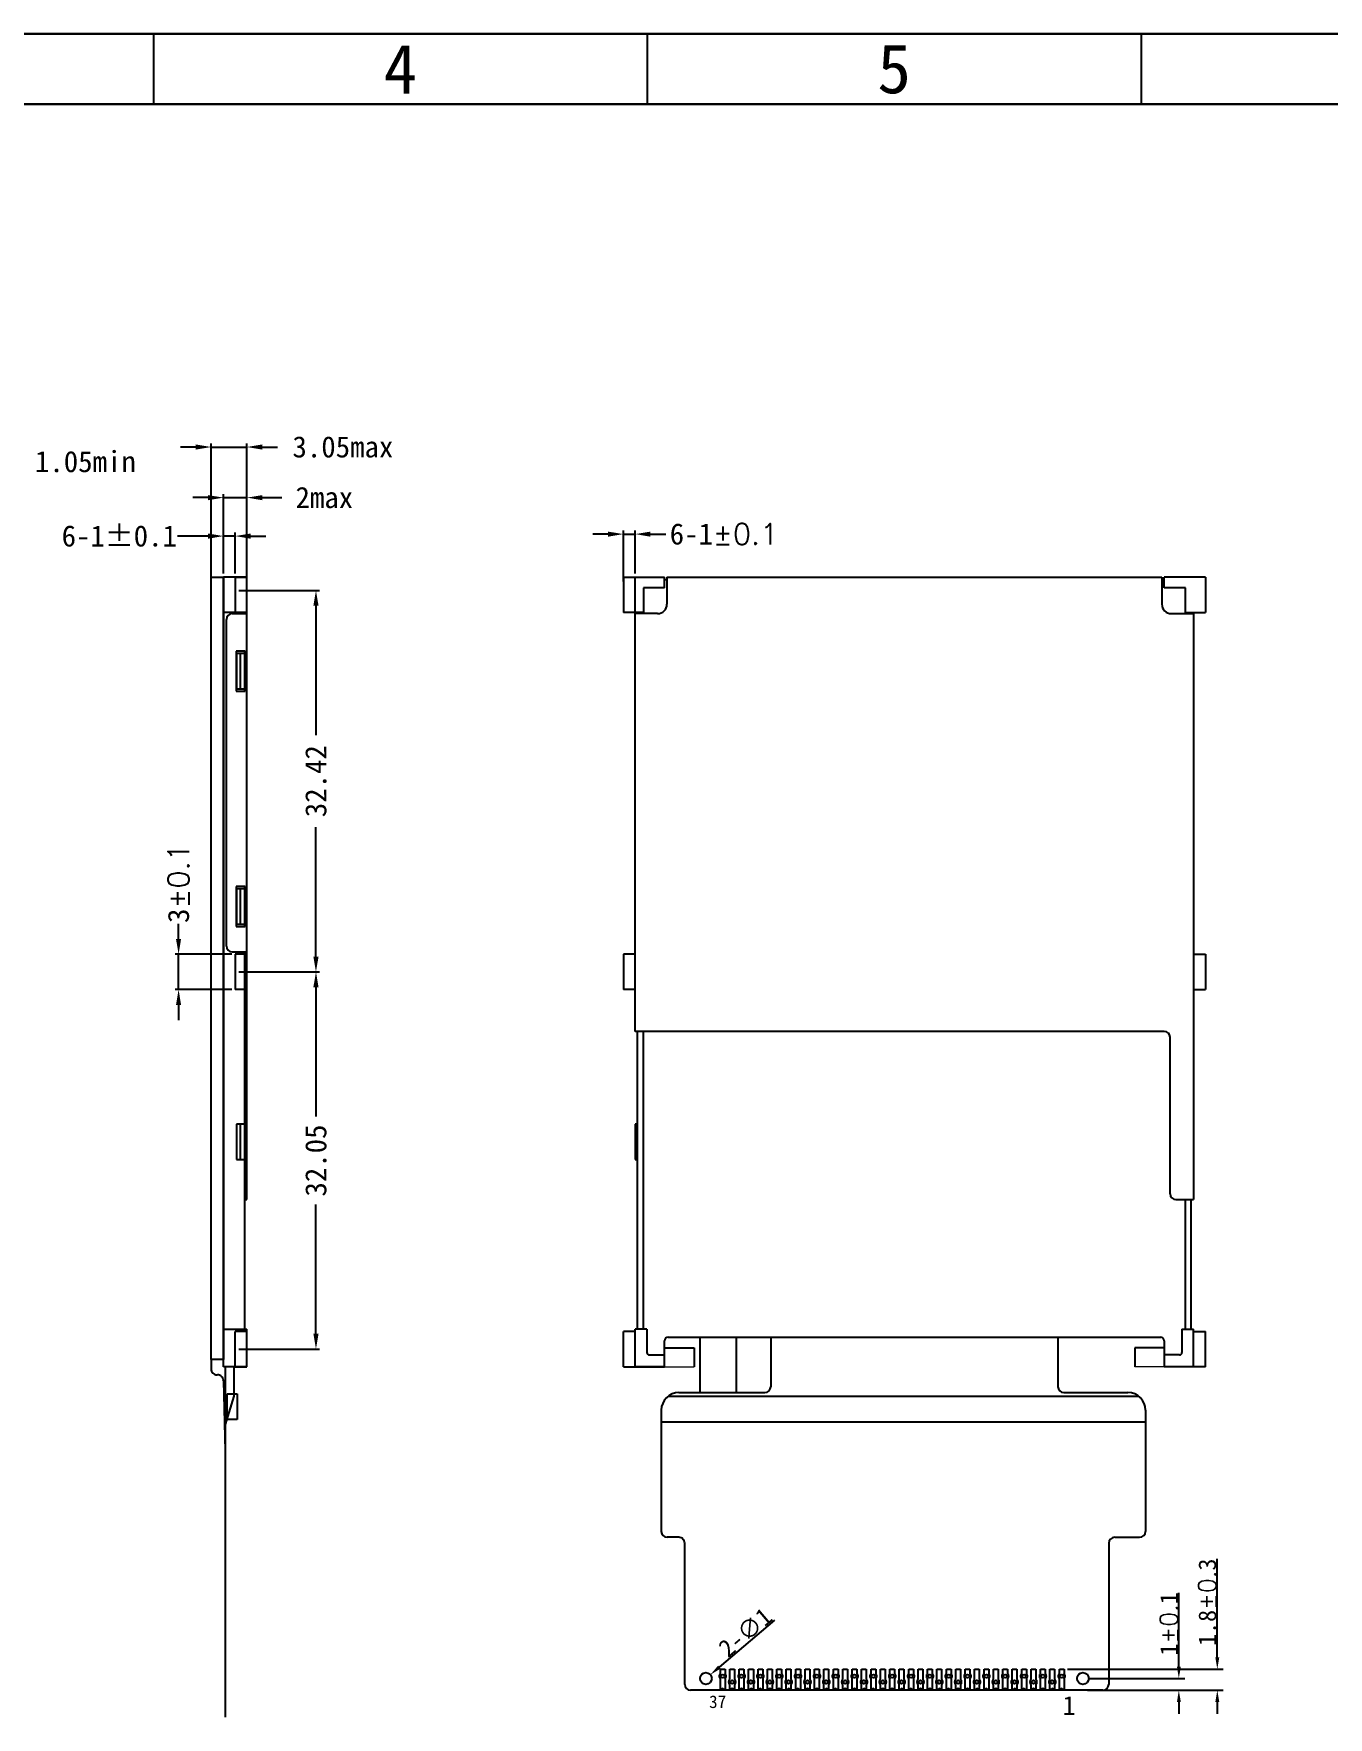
# Model space of a CAD drawing. Header units: millimetres. Extents: x 958 to 1294, y 45 to 284.
# Drawn here: x 1074.1 to 1184.1, y 141.3 to 284.4 of the extents above; entities that cross this region are included whole.
import ezdxf
from ezdxf.enums import TextEntityAlignment as Align

# ---------------------------------------------------------------- set-up
doc = ezdxf.new("R2010")
doc.units = ezdxf.units.MM
doc.linetypes.add('EB_DASHDOT', pattern=[39, 30, -3, 3, -3])
doc.layers.add('Center Line', color=1, linetype='EB_DASHDOT', lineweight=0)
for name, color, linetype in [('dim', 3, 'Continuous'), ('TAPE A', 2, 'Continuous'), ('序号', 6, 'Continuous')]:
    doc.layers.add(name, color=color, linetype=linetype)
doc.styles.add('STYLE1', font='SIMFANG.TTF')

msp = doc.modelspace()

# ---------------------------------------------------------------- linework, layer by layer
at = {"color": 0}
for p, q in [((1294.12, 284.44), (958.41, 284.44)), ((958.41, 284.44), (1287.53, 284.44)), ((1084.3, 284.44), (1084.3, 278.45)), ((1126.26, 284.44), (1126.26, 278.45)), ((1168.22, 284.44), (1168.22, 278.45)), ((964.4, 278.45), (1288.12, 278.45)), ((1288.12, 278.45), (964.4, 278.45)), ((1091.25, 238.25), (1092.25, 238.25)), ((1092.25, 235.25), (1092.25, 238.25)), ((1124.23, 238.25), (1125.23, 238.25)), ((1125.23, 238.25), (1127.73, 238.25)), ((1127.73, 237.35), (1127.73, 238.25)), ((1127.73, 238.05), (1127.93, 238.05)), ((1170.18, 238.05), (1169.98, 238.05)), ((1170.18, 237.35), (1170.18, 238.25)), ((1173.68, 238.25), (1170.18, 238.25)), ((1125.93, 237.35), (1125.93, 235.25)), ((1127.73, 237.35), (1125.93, 237.35)), ((1171.98, 237.35), (1170.18, 237.35)), ((1171.98, 235.25), (1171.98, 237.35)), ((1125.43, 235.25), (1125.43, 235.15)), ((1172.48, 235.25), (1172.48, 235.15)), ((1092.07, 231.75), (1091.37, 231.75)), ((1091.37, 231.75), (1091.37, 228.75)), ((1091.67, 231.75), (1091.67, 228.75)), ((1092.07, 228.75), (1092.07, 231.75)), ((1091.37, 228.75), (1092.07, 228.75)), ((1092.07, 211.75), (1091.37, 211.75)), ((1091.37, 211.75), (1091.37, 208.75)), ((1091.67, 211.75), (1091.67, 208.75)), ((1092.07, 208.75), (1092.07, 211.75)), ((1091.37, 208.75), (1092.07, 208.75)), ((1092.07, 206.2), (1091.25, 206.2)), ((1091.25, 206.2), (1091.25, 203.2)), ((1124.23, 206.2), (1124.23, 203.2)), ((1125.23, 206.2), (1124.23, 206.2)), ((1172.68, 206.2), (1173.68, 206.2)), ((1173.68, 206.2), (1173.68, 203.2)), ((1092.07, 203.2), (1091.25, 203.2)), ((1125.23, 203.2), (1124.23, 203.2)), ((1172.68, 203.2), (1173.68, 203.2)), ((1092.07, 191.75), (1091.37, 191.75)), ((1091.37, 191.75), (1091.37, 188.75)), ((1091.67, 191.75), (1091.67, 188.75)), ((1092.07, 188.75), (1092.07, 191.75)), ((1125.43, 191.75), (1125.23, 191.75)), ((1125.23, 191.75), (1125.23, 188.75)), ((1091.37, 188.75), (1092.07, 188.75)), ((1125.23, 188.75), (1125.43, 188.75)), ((1090.25, 174.35), (1092.25, 174.35)), ((1092.25, 171.15), (1092.25, 174.35)), ((1126.23, 174.35), (1125.23, 174.35)), ((1130.74, 168.95), (1130.74, 173.65)), ((1133.83, 168.95), (1133.83, 173.65)), ((1171.68, 174.35), (1172.68, 174.35)), ((1172.68, 171.15), (1172.68, 174.35)), ((1125.23, 172.35), (1125.23, 172.65)), ((1125.23, 171.15), (1125.23, 172.15)), ((1126.43, 172.15), (1127.73, 172.15)), ((1127.73, 172.76), (1130.23, 172.76)), ((1130.23, 172.76), (1130.23, 171.15)), ((1170.18, 172.76), (1167.68, 172.76)), ((1167.68, 172.76), (1167.68, 171.15)), ((1171.48, 172.15), (1170.18, 172.15)), ((1091.25, 171.15), (1092.25, 171.15)), ((1124.23, 171.15), (1125.23, 171.15)), ((1124.23, 171.15), (1125.23, 171.15)), ((1173.68, 171.15), (1172.68, 171.15)), ((1132.47, 145.07), (1132.47, 145.45)), ((1132.47, 145.45), (1132.87, 145.45)), ((1132.47, 145.45), (1132.87, 145.45)), ((1132.47, 143.65), (1132.47, 144.63)), ((1132.87, 145.45), (1132.87, 145.07)), ((1132.87, 144.63), (1132.87, 143.65)), ((1133.27, 144.57), (1133.27, 145.45)), ((1133.27, 145.45), (1133.67, 145.45)), ((1133.27, 145.45), (1133.67, 145.45)), ((1133.67, 145.45), (1133.67, 144.57)), ((1134.07, 145.07), (1134.07, 145.45)), ((1134.07, 145.45), (1134.47, 145.45)), ((1134.07, 145.45), (1134.47, 145.45)), ((1134.07, 143.65), (1134.07, 144.63)), ((1134.47, 145.45), (1134.47, 145.07)), ((1134.47, 144.63), (1134.47, 143.65)), ((1134.87, 144.57), (1134.87, 145.45)), ((1134.87, 145.45), (1135.27, 145.45)), ((1134.87, 145.45), (1135.27, 145.45)), ((1135.27, 145.45), (1135.27, 144.57)), ((1135.67, 145.07), (1135.67, 145.45)), ((1135.67, 145.45), (1136.07, 145.45)), ((1135.67, 145.45), (1136.07, 145.45)), ((1135.67, 143.65), (1135.67, 144.63)), ((1136.07, 145.45), (1136.07, 145.07)), ((1136.07, 144.63), (1136.07, 143.65)), ((1136.47, 144.57), (1136.47, 145.45)), ((1136.47, 145.45), (1136.87, 145.45)), ((1136.47, 145.45), (1136.87, 145.45)), ((1136.87, 145.45), (1136.87, 144.57)), ((1137.27, 145.07), (1137.27, 145.45)), ((1137.27, 145.45), (1137.67, 145.45)), ((1137.27, 145.45), (1137.67, 145.45)), ((1137.27, 143.65), (1137.27, 144.63)), ((1137.67, 145.45), (1137.67, 145.07)), ((1137.67, 144.63), (1137.67, 143.65)), ((1138.07, 144.57), (1138.07, 145.45)), ((1138.07, 145.45), (1138.47, 145.45)), ((1138.07, 145.45), (1138.47, 145.45)), ((1138.47, 145.45), (1138.47, 144.57)), ((1138.87, 145.07), (1138.87, 145.45)), ((1138.87, 145.45), (1139.27, 145.45)), ((1138.87, 145.45), (1139.27, 145.45)), ((1138.87, 143.65), (1138.87, 144.63)), ((1139.27, 145.45), (1139.27, 145.07)), ((1139.27, 144.63), (1139.27, 143.65)), ((1139.67, 144.57), (1139.67, 145.45)), ((1139.67, 145.45), (1140.07, 145.45)), ((1139.67, 145.45), (1140.07, 145.45)), ((1140.07, 145.45), (1140.07, 144.57)), ((1140.47, 145.07), (1140.47, 145.45)), ((1140.47, 145.45), (1140.87, 145.45)), ((1140.47, 145.45), (1140.87, 145.45)), ((1140.47, 143.65), (1140.47, 144.63)), ((1140.87, 145.45), (1140.87, 145.07)), ((1140.87, 144.63), (1140.87, 143.65)), ((1141.27, 144.57), (1141.27, 145.45)), ((1141.27, 145.45), (1141.67, 145.45)), ((1141.27, 145.45), (1141.67, 145.45)), ((1141.67, 145.45), (1141.67, 144.57)), ((1142.07, 145.07), (1142.07, 145.45)), ((1142.07, 145.45), (1142.47, 145.45)), ((1142.07, 145.45), (1142.47, 145.45)), ((1142.07, 143.65), (1142.07, 144.63)), ((1142.47, 145.45), (1142.47, 145.07)), ((1142.47, 144.63), (1142.47, 143.65)), ((1142.87, 144.57), (1142.87, 145.45)), ((1142.87, 145.45), (1143.27, 145.45)), ((1142.87, 145.45), (1143.27, 145.45)), ((1143.27, 145.45), (1143.27, 144.57)), ((1143.67, 145.07), (1143.67, 145.45)), ((1143.67, 145.45), (1144.07, 145.45)), ((1143.67, 145.45), (1144.07, 145.45)), ((1143.67, 143.65), (1143.67, 144.63)), ((1144.07, 145.45), (1144.07, 145.07)), ((1144.07, 144.63), (1144.07, 143.65)), ((1144.47, 144.57), (1144.47, 145.45)), ((1144.47, 145.45), (1144.87, 145.45)), ((1144.47, 145.45), (1144.87, 145.45)), ((1144.87, 145.45), (1144.87, 144.57)), ((1145.27, 145.07), (1145.27, 145.45)), ((1145.27, 145.45), (1145.67, 145.45)), ((1145.27, 145.45), (1145.67, 145.45)), ((1145.27, 143.65), (1145.27, 144.63)), ((1145.67, 145.45), (1145.67, 145.07)), ((1145.67, 144.63), (1145.67, 143.65)), ((1146.07, 144.57), (1146.07, 145.45)), ((1146.07, 145.45), (1146.47, 145.45)), ((1146.07, 145.45), (1146.47, 145.45)), ((1146.47, 145.45), (1146.47, 144.57)), ((1146.87, 145.07), (1146.87, 145.45)), ((1146.87, 145.45), (1147.27, 145.45)), ((1146.87, 145.45), (1147.27, 145.45)), ((1146.87, 143.65), (1146.87, 144.63)), ((1147.27, 145.45), (1147.27, 145.07)), ((1147.27, 144.63), (1147.27, 143.65)), ((1147.67, 144.57), (1147.67, 145.45)), ((1147.67, 145.45), (1148.07, 145.45)), ((1147.67, 145.45), (1148.07, 145.45)), ((1148.07, 145.45), (1148.07, 144.57)), ((1148.47, 145.07), (1148.47, 145.45)), ((1148.47, 145.45), (1148.87, 145.45)), ((1148.47, 145.45), (1148.87, 145.45)), ((1148.47, 143.65), (1148.47, 144.63)), ((1148.87, 145.45), (1148.87, 145.07)), ((1148.87, 144.63), (1148.87, 143.65)), ((1149.27, 144.57), (1149.27, 145.45)), ((1149.27, 145.45), (1149.67, 145.45)), ((1149.27, 145.45), (1149.67, 145.45)), ((1149.67, 145.45), (1149.67, 144.57)), ((1150.07, 145.07), (1150.07, 145.45)), ((1150.07, 145.45), (1150.47, 145.45)), ((1150.07, 145.45), (1150.47, 145.45)), ((1150.07, 143.65), (1150.07, 144.63)), ((1150.47, 145.45), (1150.47, 145.07)), ((1150.47, 144.63), (1150.47, 143.65)), ((1150.87, 144.57), (1150.87, 145.45)), ((1150.87, 145.45), (1151.27, 145.45)), ((1150.87, 145.45), (1151.27, 145.45)), ((1151.27, 145.45), (1151.27, 144.57)), ((1151.67, 145.07), (1151.67, 145.45)), ((1151.67, 145.45), (1152.07, 145.45)), ((1151.67, 145.45), (1152.07, 145.45)), ((1151.67, 143.65), (1151.67, 144.63)), ((1152.07, 145.45), (1152.07, 145.07)), ((1152.07, 144.63), (1152.07, 143.65)), ((1152.47, 144.57), (1152.47, 145.45)), ((1152.47, 145.45), (1152.87, 145.45)), ((1152.47, 145.45), (1152.87, 145.45)), ((1152.87, 145.45), (1152.87, 144.57)), ((1153.27, 145.07), (1153.27, 145.45)), ((1153.27, 145.45), (1153.67, 145.45)), ((1153.27, 145.45), (1153.67, 145.45)), ((1153.27, 143.65), (1153.27, 144.63)), ((1153.67, 145.45), (1153.67, 145.07)), ((1153.67, 144.63), (1153.67, 143.65)), ((1154.07, 144.57), (1154.07, 145.45)), ((1154.07, 145.45), (1154.47, 145.45)), ((1154.07, 145.45), (1154.47, 145.45)), ((1154.47, 145.45), (1154.47, 144.57)), ((1154.87, 145.07), (1154.87, 145.45)), ((1154.87, 145.45), (1155.27, 145.45)), ((1154.87, 145.45), (1155.27, 145.45)), ((1154.87, 143.65), (1154.87, 144.63)), ((1155.27, 145.45), (1155.27, 145.07)), ((1155.27, 144.63), (1155.27, 143.65)), ((1155.67, 144.57), (1155.67, 145.45)), ((1155.67, 145.45), (1156.07, 145.45)), ((1155.67, 145.45), (1156.07, 145.45)), ((1156.07, 145.45), (1156.07, 144.57)), ((1156.47, 145.07), (1156.47, 145.45)), ((1156.47, 145.45), (1156.87, 145.45)), ((1156.47, 145.45), (1156.87, 145.45)), ((1156.47, 143.65), (1156.47, 144.63)), ((1156.87, 145.45), (1156.87, 145.07)), ((1156.87, 144.63), (1156.87, 143.65)), ((1157.27, 144.57), (1157.27, 145.45)), ((1157.27, 145.45), (1157.67, 145.45)), ((1157.27, 145.45), (1157.67, 145.45)), ((1157.67, 145.45), (1157.67, 144.57)), ((1158.07, 145.07), (1158.07, 145.45)), ((1158.07, 145.45), (1158.47, 145.45)), ((1158.07, 145.45), (1158.47, 145.45)), ((1158.07, 143.65), (1158.07, 144.63)), ((1158.47, 145.45), (1158.47, 145.07)), ((1158.47, 144.63), (1158.47, 143.65)), ((1158.87, 144.57), (1158.87, 145.45)), ((1158.87, 145.45), (1159.27, 145.45)), ((1158.87, 145.45), (1159.27, 145.45)), ((1159.27, 145.45), (1159.27, 144.57)), ((1159.67, 145.07), (1159.67, 145.45)), ((1159.67, 145.45), (1160.07, 145.45)), ((1159.67, 145.45), (1160.07, 145.45)), ((1159.67, 143.65), (1159.67, 144.63)), ((1160.07, 145.45), (1160.07, 145.07)), ((1160.07, 144.63), (1160.07, 143.65)), ((1160.47, 144.57), (1160.47, 145.45)), ((1160.47, 145.45), (1160.87, 145.45)), ((1160.47, 145.45), (1160.87, 145.45)), ((1160.87, 145.45), (1160.87, 144.57)), ((1161.27, 145.07), (1161.27, 145.45)), ((1161.27, 145.45), (1161.67, 145.45)), ((1161.27, 145.45), (1161.67, 145.45)), ((1161.27, 143.65), (1161.27, 144.63)), ((1161.67, 145.45), (1161.67, 145.07)), ((1161.67, 144.63), (1161.67, 143.65)), ((1132.52, 143.65), (1132.47, 143.65)), ((1132.87, 143.65), (1132.82, 143.65)), ((1133.27, 143.65), (1133.27, 144.13)), ((1133.32, 143.65), (1133.27, 143.65)), ((1133.67, 143.65), (1133.62, 143.65)), ((1133.67, 144.13), (1133.67, 143.65)), ((1134.12, 143.65), (1134.07, 143.65)), ((1134.47, 143.65), (1134.42, 143.65)), ((1134.87, 143.65), (1134.87, 144.13)), ((1134.92, 143.65), (1134.87, 143.65)), ((1135.27, 143.65), (1135.22, 143.65)), ((1135.27, 144.13), (1135.27, 143.65)), ((1135.72, 143.65), (1135.67, 143.65)), ((1136.07, 143.65), (1136.02, 143.65)), ((1136.47, 143.65), (1136.47, 144.13)), ((1136.52, 143.65), (1136.47, 143.65)), ((1136.87, 143.65), (1136.82, 143.65)), ((1136.87, 144.13), (1136.87, 143.65)), ((1137.32, 143.65), (1137.27, 143.65)), ((1137.67, 143.65), (1137.62, 143.65)), ((1138.07, 143.65), (1138.07, 144.13)), ((1138.12, 143.65), (1138.07, 143.65)), ((1138.47, 143.65), (1138.42, 143.65)), ((1138.47, 144.13), (1138.47, 143.65)), ((1138.92, 143.65), (1138.87, 143.65)), ((1139.27, 143.65), (1139.22, 143.65)), ((1139.67, 143.65), (1139.67, 144.13)), ((1139.72, 143.65), (1139.67, 143.65)), ((1140.07, 143.65), (1140.02, 143.65)), ((1140.07, 144.13), (1140.07, 143.65)), ((1140.52, 143.65), (1140.47, 143.65)), ((1140.87, 143.65), (1140.82, 143.65)), ((1141.27, 143.65), (1141.27, 144.13)), ((1141.32, 143.65), (1141.27, 143.65)), ((1141.67, 143.65), (1141.62, 143.65)), ((1141.67, 144.13), (1141.67, 143.65)), ((1142.12, 143.65), (1142.07, 143.65)), ((1142.47, 143.65), (1142.42, 143.65)), ((1142.87, 143.65), (1142.87, 144.13)), ((1142.92, 143.65), (1142.87, 143.65)), ((1143.27, 143.65), (1143.22, 143.65)), ((1143.27, 144.13), (1143.27, 143.65)), ((1143.72, 143.65), (1143.67, 143.65)), ((1144.07, 143.65), (1144.02, 143.65)), ((1144.47, 143.65), (1144.47, 144.13)), ((1144.52, 143.65), (1144.47, 143.65)), ((1144.87, 143.65), (1144.82, 143.65)), ((1144.87, 144.13), (1144.87, 143.65)), ((1145.32, 143.65), (1145.27, 143.65)), ((1145.67, 143.65), (1145.62, 143.65)), ((1146.07, 143.65), (1146.07, 144.13)), ((1146.12, 143.65), (1146.07, 143.65)), ((1146.47, 143.65), (1146.42, 143.65)), ((1146.47, 144.13), (1146.47, 143.65)), ((1146.92, 143.65), (1146.87, 143.65)), ((1147.27, 143.65), (1147.22, 143.65)), ((1147.67, 143.65), (1147.67, 144.13)), ((1147.72, 143.65), (1147.67, 143.65)), ((1148.07, 143.65), (1148.02, 143.65)), ((1148.07, 144.13), (1148.07, 143.65)), ((1148.52, 143.65), (1148.47, 143.65)), ((1148.87, 143.65), (1148.82, 143.65)), ((1149.27, 143.65), (1149.27, 144.13)), ((1149.32, 143.65), (1149.27, 143.65)), ((1149.67, 143.65), (1149.62, 143.65)), ((1149.67, 144.13), (1149.67, 143.65)), ((1150.12, 143.65), (1150.07, 143.65)), ((1150.47, 143.65), (1150.42, 143.65)), ((1150.87, 143.65), (1150.87, 144.13)), ((1150.92, 143.65), (1150.87, 143.65)), ((1151.27, 143.65), (1151.22, 143.65)), ((1151.27, 144.13), (1151.27, 143.65)), ((1151.72, 143.65), (1151.67, 143.65)), ((1152.07, 143.65), (1152.02, 143.65)), ((1152.47, 143.65), (1152.47, 144.13)), ((1152.52, 143.65), (1152.47, 143.65)), ((1152.87, 143.65), (1152.82, 143.65)), ((1152.87, 144.13), (1152.87, 143.65)), ((1153.32, 143.65), (1153.27, 143.65)), ((1153.67, 143.65), (1153.62, 143.65)), ((1154.07, 143.65), (1154.07, 144.13)), ((1154.12, 143.65), (1154.07, 143.65)), ((1154.47, 143.65), (1154.42, 143.65)), ((1154.47, 144.13), (1154.47, 143.65)), ((1154.92, 143.65), (1154.87, 143.65)), ((1155.27, 143.65), (1155.22, 143.65)), ((1155.67, 143.65), (1155.67, 144.13)), ((1155.72, 143.65), (1155.67, 143.65)), ((1156.07, 143.65), (1156.02, 143.65)), ((1156.07, 144.13), (1156.07, 143.65)), ((1156.52, 143.65), (1156.47, 143.65)), ((1156.87, 143.65), (1156.82, 143.65)), ((1157.27, 143.65), (1157.27, 144.13)), ((1157.32, 143.65), (1157.27, 143.65)), ((1157.67, 143.65), (1157.62, 143.65)), ((1157.67, 144.13), (1157.67, 143.65)), ((1158.12, 143.65), (1158.07, 143.65)), ((1158.47, 143.65), (1158.42, 143.65)), ((1158.87, 143.65), (1158.87, 144.13)), ((1158.92, 143.65), (1158.87, 143.65)), ((1159.27, 143.65), (1159.22, 143.65)), ((1159.27, 144.13), (1159.27, 143.65)), ((1159.72, 143.65), (1159.67, 143.65)), ((1160.07, 143.65), (1160.02, 143.65)), ((1160.47, 143.65), (1160.47, 144.13)), ((1160.52, 143.65), (1160.47, 143.65)), ((1160.87, 143.65), (1160.82, 143.65)), ((1160.87, 144.13), (1160.87, 143.65)), ((1161.32, 143.65), (1161.27, 143.65)), ((1161.67, 143.65), (1161.62, 143.65))]:
    msp.add_line(p, q, dxfattribs=at)
at = {"color": 0, "linetype": 'Continuous'}
for p, q in [((1092.25, 238.25), (1090.25, 238.25)), ((1090.25, 171.15), (1090.25, 238.25)), ((1091.25, 238.25), (1091.25, 235.25)), ((1124.23, 238.25), (1124.23, 235.25)), ((1125.23, 235.25), (1125.23, 238.25)), ((1127.73, 237.35), (1127.73, 238.25)), ((1173.68, 238.25), (1173.68, 235.25)), ((1092.25, 235.25), (1090.25, 235.25)), ((1125.93, 235.25), (1124.23, 235.25)), ((1171.98, 235.25), (1173.68, 235.25)), ((1092.07, 228.55), (1092.07, 231.95)), ((1092.07, 208.55), (1092.07, 211.95)), ((1092.07, 174.35), (1092.07, 206.4)), ((1125.43, 174.35), (1125.43, 199.65)), ((1125.93, 174.35), (1125.93, 199.65)), ((1092.07, 188.55), (1092.07, 191.95)), ((1171.98, 174.35), (1171.98, 185.35)), ((1172.48, 174.35), (1172.48, 185.35)), ((1091.25, 171.15), (1091.25, 174.15)), ((1092.25, 174.15), (1091.25, 174.15)), ((1125.23, 174.15), (1124.23, 174.15)), ((1124.23, 171.15), (1124.23, 174.15)), ((1125.23, 171.15), (1125.23, 174.35)), ((1126.23, 174.35), (1126.23, 172.35)), ((1171.68, 174.35), (1171.68, 172.35)), ((1171.68, 174.35), (1171.68, 173.01)), ((1172.68, 174.15), (1173.68, 174.15)), ((1173.68, 171.15), (1173.68, 174.15)), ((1092.25, 171.15), (1090.25, 171.15)), ((1125.23, 171.15), (1127.73, 171.15)), ((1127.68, 171.15), (1125.23, 171.15)), ((1172.68, 171.15), (1170.18, 171.15))]:
    msp.add_line(p, q, dxfattribs=at)
at = {"color": 0}
for centre, radius in [((1131.24, 144.65), 0.5), ((1132.67, 144.85), 0.15), ((1134.27, 144.85), 0.15), ((1135.87, 144.85), 0.15), ((1137.47, 144.85), 0.15), ((1139.07, 144.85), 0.15), ((1140.67, 144.85), 0.15), ((1142.27, 144.85), 0.15), ((1143.87, 144.85), 0.15), ((1145.47, 144.85), 0.15), ((1147.07, 144.85), 0.15), ((1148.67, 144.85), 0.15), ((1150.27, 144.85), 0.15), ((1151.87, 144.85), 0.15), ((1153.47, 144.85), 0.15), ((1155.07, 144.85), 0.15), ((1156.67, 144.85), 0.15), ((1158.27, 144.85), 0.15), ((1159.87, 144.85), 0.15), ((1161.47, 144.85), 0.15), ((1163.27, 144.65), 0.5), ((1133.47, 144.35), 0.15), ((1135.07, 144.35), 0.15), ((1136.67, 144.35), 0.15), ((1138.27, 144.35), 0.15), ((1139.87, 144.35), 0.15), ((1141.47, 144.35), 0.15), ((1143.07, 144.35), 0.15), ((1144.67, 144.35), 0.15), ((1146.27, 144.35), 0.15), ((1147.87, 144.35), 0.15), ((1149.47, 144.35), 0.15), ((1151.07, 144.35), 0.15), ((1152.67, 144.35), 0.15), ((1154.27, 144.35), 0.15), ((1155.87, 144.35), 0.15), ((1157.47, 144.35), 0.15), ((1159.07, 144.35), 0.15), ((1160.67, 144.35), 0.15)]:
    msp.add_circle(centre, radius, dxfattribs=at)
for centre, radius, start, end in [((1126.43, 172.35), 0.2, 180, 270), ((1171.48, 172.35), 0.2, 270, 0), ((1132.67, 144.85), 0.3, 131.8103, 228.1897), ((1132.67, 144.85), 0.3, 311.8103, 48.1897), ((1133.47, 144.35), 0.3, 131.8103, 228.1897), ((1133.47, 144.35), 0.3, 311.8103, 48.1897), ((1134.27, 144.85), 0.3, 131.8103, 228.1897), ((1134.27, 144.85), 0.3, 311.8103, 48.1897), ((1135.07, 144.35), 0.3, 131.8103, 228.1897), ((1135.07, 144.35), 0.3, 311.8103, 48.1897), ((1135.87, 144.85), 0.3, 131.8103, 228.1897), ((1135.87, 144.85), 0.3, 311.8103, 48.1897), ((1136.67, 144.35), 0.3, 131.8103, 228.1897), ((1136.67, 144.35), 0.3, 311.8103, 48.1897), ((1137.47, 144.85), 0.3, 131.8103, 228.1897), ((1137.47, 144.85), 0.3, 311.8103, 48.1897), ((1138.27, 144.35), 0.3, 131.8103, 228.1897), ((1138.27, 144.35), 0.3, 311.8103, 48.1897), ((1139.07, 144.85), 0.3, 131.8103, 228.1897), ((1139.07, 144.85), 0.3, 311.8103, 48.1897), ((1139.87, 144.35), 0.3, 131.8103, 228.1897), ((1139.87, 144.35), 0.3, 311.8103, 48.1897), ((1140.67, 144.85), 0.3, 131.8103, 228.1897), ((1140.67, 144.85), 0.3, 311.8103, 48.1897), ((1141.47, 144.35), 0.3, 131.8103, 228.1897), ((1141.47, 144.35), 0.3, 311.8103, 48.1897), ((1142.27, 144.85), 0.3, 131.8103, 228.1897), ((1142.27, 144.85), 0.3, 311.8103, 48.1897), ((1143.07, 144.35), 0.3, 131.8103, 228.1897), ((1143.07, 144.35), 0.3, 311.8103, 48.1897), ((1143.87, 144.85), 0.3, 131.8103, 228.1897), ((1143.87, 144.85), 0.3, 311.8103, 48.1897), ((1144.67, 144.35), 0.3, 131.8103, 228.1897), ((1144.67, 144.35), 0.3, 311.8103, 48.1897), ((1145.47, 144.85), 0.3, 131.8103, 228.1897), ((1145.47, 144.85), 0.3, 311.8103, 48.1897), ((1146.27, 144.35), 0.3, 131.8103, 228.1897), ((1146.27, 144.35), 0.3, 311.8103, 48.1897), ((1147.07, 144.85), 0.3, 131.8103, 228.1897), ((1147.07, 144.85), 0.3, 311.8103, 48.1897), ((1147.87, 144.35), 0.3, 131.8103, 228.1897), ((1147.87, 144.35), 0.3, 311.8103, 48.1897), ((1148.67, 144.85), 0.3, 131.8103, 228.1897), ((1148.67, 144.85), 0.3, 311.8103, 48.1897), ((1149.47, 144.35), 0.3, 131.8103, 228.1897), ((1149.47, 144.35), 0.3, 311.8103, 48.1897), ((1150.27, 144.85), 0.3, 131.8103, 228.1897), ((1150.27, 144.85), 0.3, 311.8103, 48.1897), ((1151.07, 144.35), 0.3, 131.8103, 228.1897), ((1151.07, 144.35), 0.3, 311.8103, 48.1897), ((1151.87, 144.85), 0.3, 131.8103, 228.1897), ((1151.87, 144.85), 0.3, 311.8103, 48.1897), ((1152.67, 144.35), 0.3, 131.8103, 228.1897), ((1152.67, 144.35), 0.3, 311.8103, 48.1897), ((1153.47, 144.85), 0.3, 131.8103, 228.1897), ((1153.47, 144.85), 0.3, 311.8103, 48.1897), ((1154.27, 144.35), 0.3, 131.8103, 228.1897), ((1154.27, 144.35), 0.3, 311.8103, 48.1897), ((1155.07, 144.85), 0.3, 131.8103, 228.1897), ((1155.07, 144.85), 0.3, 311.8103, 48.1897), ((1155.87, 144.35), 0.3, 131.8103, 228.1897), ((1155.87, 144.35), 0.3, 311.8103, 48.1897), ((1156.67, 144.85), 0.3, 131.8103, 228.1897), ((1156.67, 144.85), 0.3, 311.8103, 48.1897), ((1157.47, 144.35), 0.3, 131.8103, 228.1897), ((1157.47, 144.35), 0.3, 311.8103, 48.1897), ((1158.27, 144.85), 0.3, 131.8103, 228.1897), ((1158.27, 144.85), 0.3, 311.8103, 48.1897), ((1159.07, 144.35), 0.3, 131.8103, 228.1897), ((1159.07, 144.35), 0.3, 311.8103, 48.1897), ((1159.87, 144.85), 0.3, 131.8103, 228.1897), ((1159.87, 144.85), 0.3, 311.8103, 48.1897), ((1160.67, 144.35), 0.3, 131.8103, 228.1897), ((1160.67, 144.35), 0.3, 311.8103, 48.1897), ((1161.47, 144.85), 0.3, 131.8103, 228.1897), ((1161.47, 144.85), 0.3, 311.8103, 48.1897), ((1132.67, 143.65), 0.15, 0, 180), ((1133.47, 143.65), 0.15, 0, 180), ((1134.27, 143.65), 0.15, 0, 180), ((1135.07, 143.65), 0.15, 0, 180), ((1135.87, 143.65), 0.15, 0, 180), ((1136.67, 143.65), 0.15, 0, 180), ((1137.47, 143.65), 0.15, 0, 180), ((1138.27, 143.65), 0.15, 0, 180), ((1139.07, 143.65), 0.15, 0, 180), ((1139.87, 143.65), 0.15, 0, 180), ((1140.67, 143.65), 0.15, 0, 180), ((1141.47, 143.65), 0.15, 0, 180), ((1142.27, 143.65), 0.15, 0, 180), ((1143.07, 143.65), 0.15, 0, 180), ((1143.87, 143.65), 0.15, 0, 180), ((1144.67, 143.65), 0.15, 0, 180), ((1145.47, 143.65), 0.15, 0, 180), ((1146.27, 143.65), 0.15, 0, 180), ((1147.07, 143.65), 0.15, 0, 180), ((1147.87, 143.65), 0.15, 0, 180), ((1148.67, 143.65), 0.15, 0, 180), ((1149.47, 143.65), 0.15, 0, 180), ((1150.27, 143.65), 0.15, 0, 180), ((1151.07, 143.65), 0.15, 0, 180), ((1151.87, 143.65), 0.15, 0, 180), ((1152.67, 143.65), 0.15, 0, 180), ((1153.47, 143.65), 0.15, 0, 180), ((1154.27, 143.65), 0.15, 0, 180), ((1155.07, 143.65), 0.15, 0, 180), ((1155.87, 143.65), 0.15, 0, 180), ((1156.67, 143.65), 0.15, 0, 180), ((1157.47, 143.65), 0.15, 0, 180), ((1158.27, 143.65), 0.15, 0, 180), ((1159.07, 143.65), 0.15, 0, 180), ((1159.87, 143.65), 0.15, 0, 180), ((1160.67, 143.65), 0.15, 0, 180), ((1161.47, 143.65), 0.15, 0, 180)]:
    msp.add_arc(centre, radius, start, end, dxfattribs=at)
at = {"layer": 'Center Line', "color": 0}
for p, q in [((1092.25, 199.65), (1092.1, 199.65)), ((1127.73, 171.15), (1130.23, 171.15)), ((1170.18, 171.15), (1167.68, 171.15))]:
    msp.add_line(p, q, dxfattribs=at)
at = {"layer": 'dim', "color": 0}
for p, q in [((1087.9, 249.31), (1086.6, 249.31)), ((1089.2, 237.67), (1089.2, 249.61)), ((1089.2, 249.31), (1092.25, 249.31)), ((1092.25, 237.05), (1092.25, 249.61)), ((1093.55, 249.31), (1094.85, 249.31)), ((1088.95, 245.01), (1087.65, 245.01)), ((1090.25, 238.55), (1090.25, 245.31)), ((1090.25, 245.01), (1092.25, 245.01)), ((1092.25, 238.55), (1092.25, 245.31)), ((1093.55, 245.01), (1095.22, 245.01)), ((1090.25, 238.55), (1090.25, 242.04)), ((1091.25, 238.55), (1091.25, 242.04)), ((1122.93, 241.91), (1121.63, 241.91)), ((1124.23, 237.89), (1124.23, 242.21)), ((1124.23, 241.91), (1125.23, 241.91)), ((1125.23, 238.55), (1125.23, 242.21)), ((1126.53, 241.91), (1127.83, 241.91)), ((1088.95, 241.74), (1086.35, 241.74)), ((1091.25, 241.74), (1090.25, 241.74)), ((1092.55, 241.74), (1093.85, 241.74)), ((1091.55, 237.12), (1098.41, 237.12)), ((1098.11, 235.82), (1098.11, 224.81)), ((1098.11, 206), (1098.11, 217.01)), ((1086.44, 207.5), (1086.44, 208.8)), ((1090.95, 206.2), (1086.14, 206.2)), ((1086.44, 203.2), (1086.44, 206.2)), ((1091.55, 204.7), (1098.41, 204.7)), ((1096.29, 204.7), (1098.41, 204.7)), ((1090.95, 203.2), (1086.14, 203.2)), ((1098.11, 203.4), (1098.11, 192.42)), ((1086.44, 201.9), (1086.44, 200.6)), ((1098.11, 173.95), (1098.11, 184.92)), ((1091.55, 172.65), (1098.41, 172.65)), ((1174.69, 146.45), (1174.69, 154.81)), ((1171.42, 145.65), (1171.42, 151.93)), ((1132.39, 145.62), (1137.1, 149.62)), ((1161.97, 145.45), (1175.19, 145.45)), ((1163.77, 144.65), (1171.92, 144.65)), ((1163.67, 143.65), (1175.19, 143.65)), ((1163.86, 143.65), (1171.92, 143.65)), ((1171.42, 142.65), (1171.42, 141.65)), ((1174.69, 142.65), (1174.69, 141.65))]:
    msp.add_line(p, q, dxfattribs=at)
for points in [[(1087.9, 249.53), (1087.9, 249.09), (1089.2, 249.31)], [(1093.55, 249.53), (1093.55, 249.09), (1092.25, 249.31)], [(1088.95, 245.22), (1088.95, 244.79), (1090.25, 245.01)], [(1093.55, 245.22), (1093.55, 244.79), (1092.25, 245.01)], [(1088.95, 241.96), (1088.95, 241.52), (1090.25, 241.74)], [(1092.55, 241.96), (1092.55, 241.52), (1091.25, 241.74)], [(1122.93, 242.12), (1122.93, 241.69), (1124.23, 241.91)], [(1126.53, 242.12), (1126.53, 241.69), (1125.23, 241.91)], [(1097.89, 235.82), (1098.33, 235.82), (1098.11, 237.12)], [(1086.22, 207.5), (1086.65, 207.5), (1086.44, 206.2)], [(1097.89, 206), (1098.33, 206), (1098.11, 204.7)], [(1097.89, 203.4), (1098.33, 203.4), (1098.11, 204.7)], [(1086.22, 201.9), (1086.65, 201.9), (1086.44, 203.2)], [(1097.89, 173.95), (1098.33, 173.95), (1098.11, 172.65)], [(1174.52, 146.45), (1174.86, 146.45), (1174.69, 145.45)], [(1132.28, 145.75), (1132.49, 145.49), (1131.62, 144.97)], [(1171.26, 145.65), (1171.59, 145.65), (1171.42, 144.65)], [(1171.26, 142.65), (1171.59, 142.65), (1171.42, 143.65)], [(1174.52, 142.65), (1174.86, 142.65), (1174.69, 143.65)]]:
    msp.add_solid(points, dxfattribs=at)
at = {"layer": 'TAPE A', "color": 0}
for p, q in [((1089.2, 171.75), (1089.2, 238.25)), ((1089.2, 238.25), (1090.25, 238.25)), ((1090.25, 238.25), (1090.25, 171.75)), ((1127.73, 171.15), (1127.73, 173.35)), ((1128.03, 173.65), (1169.88, 173.65)), ((1136.75, 173.65), (1136.75, 169.45)), ((1161.15, 173.65), (1161.15, 169.45)), ((1170.18, 173.35), (1170.18, 171.15)), ((1089.2, 171.75), (1089.2, 170.96)), ((1090.25, 171.75), (1089.2, 171.75)), ((1089.72, 170.46), (1089.73, 170.46)), ((1090.4, 171.15), (1090.4, 141.35)), ((1091.12, 171.15), (1091.12, 168.63)), ((1090.25, 169.97), (1090.4, 163.97)), ((1090.57, 168.85), (1091.41, 168.85)), ((1090.57, 166.65), (1090.57, 168.85)), ((1091.41, 168.85), (1091.41, 166.65)), ((1128.95, 168.95), (1136.25, 168.95)), ((1128.95, 168.95), (1136.25, 168.95)), ((1161.65, 168.95), (1167.09, 168.95)), ((1091.12, 168.63), (1090.4, 166.23)), ((1127.45, 167.45), (1127.45, 157.15)), ((1128.05, 168.65), (1167.99, 168.65)), ((1168.59, 167.45), (1168.59, 157.15)), ((1091.41, 166.65), (1090.57, 166.65)), ((1127.45, 166.45), (1168.59, 166.45)), ((1128.94, 156.65), (1127.95, 156.65)), ((1129.44, 144.15), (1129.44, 156.15)), ((1165.47, 156.15), (1165.47, 144.15)), ((1165.97, 156.65), (1168.09, 156.65)), ((1164.97, 143.65), (1129.94, 143.65))]:
    msp.add_line(p, q, dxfattribs=at)
for centre, radius, start, end in [((1128.03, 173.35), 0.3, 90, 180), ((1169.88, 173.35), 0.3, 0, 90), ((1089.7, 170.96), 0.5, 180, 271.8848), ((1089.75, 169.96), 0.5, 1.4599, 91.8848), ((1128.95, 167.45), 1.5, 90, 180), ((1128.95, 167.45), 1.5, 90, 180), ((1136.25, 169.45), 0.5, 270, 0), ((1136.25, 169.45), 0.5, 270, 0), ((1161.65, 169.45), 0.5, 180, 270), ((1161.65, 169.45), 0.5, 180, 270), ((1167.09, 167.45), 1.5, 0, 90), ((1127.95, 157.15), 0.5, 180, 270), ((1128.94, 156.15), 0.5, 359.9992, 90), ((1165.97, 156.15), 0.5, 90, 180), ((1168.09, 157.15), 0.5, 270, 0), ((1129.94, 144.15), 0.5, 180, 270), ((1164.97, 144.15), 0.5, 270, 0)]:
    msp.add_arc(centre, radius, start, end, dxfattribs=at)
at = {"layer": '序号', "color": 0}
for p, q in [((1127.93, 238.25), (1169.98, 238.25)), ((1127.93, 238.25), (1127.93, 235.95)), ((1169.98, 238.25), (1169.98, 235.95)), ((1091, 235.15), (1092.25, 235.15)), ((1092.1, 235.15), (1092.1, 235.25)), ((1092.25, 185.35), (1092.25, 235.25)), ((1127.13, 235.15), (1125.23, 235.15)), ((1125.23, 199.65), (1125.23, 235.15)), ((1170.78, 235.15), (1172.68, 235.15)), ((1172.68, 235.15), (1172.68, 185.35)), ((1090.5, 206.9), (1090.5, 234.65)), ((1092.1, 231.95), (1091.32, 231.95)), ((1091.32, 231.95), (1091.32, 228.55)), ((1092.1, 228.55), (1092.1, 231.95)), ((1091.32, 228.55), (1092.1, 228.55)), ((1092.1, 211.95), (1091.32, 211.95)), ((1091.32, 211.95), (1091.32, 208.55)), ((1092.1, 208.55), (1092.1, 211.95)), ((1091.32, 208.55), (1092.1, 208.55)), ((1091, 206.4), (1092.25, 206.4)), ((1092.1, 185.35), (1092.1, 206.4)), ((1170.18, 199.65), (1125.23, 199.65)), ((1170.68, 185.85), (1170.68, 199.15)), ((1092.1, 188.55), (1092.1, 191.95)), ((1092.1, 185.35), (1092.25, 185.35)), ((1171.18, 185.35), (1172.68, 185.35))]:
    msp.add_line(p, q, dxfattribs=at)
for centre, radius, start, end in [((1091, 234.65), 0.5, 90, 180), ((1127.13, 235.95), 0.8, 270, 0), ((1170.78, 235.95), 0.8, 180, 270), ((1091, 206.9), 0.5, 180, 270), ((1170.18, 199.15), 0.5, 0, 90), ((1171.18, 185.85), 0.5, 180, 270)]:
    msp.add_arc(centre, radius, start, end, dxfattribs=at)

# ---------------------------------------------------------------- texts
at = {"color": 0, "style": 'STYLE1'}
for s, p in [('4', (1105.28, 281.44)), ('5', (1147.24, 281.44))]:
    msp.add_text(s, height=4.2, dxfattribs=at).set_placement(p, align=Align.MIDDLE)
at = {"layer": 'dim', "color": 0, "char_height": 1.8, "attachment_point": 5}
for s, insert in [('\\A1;1.05min', (1078.52, 248.06)), ('\\A1;3.05max', (1100.4, 249.31)), ('\\A1;2max', (1098.82, 245.01)), ('\\A1;6-1%%P0.1', (1081.4, 241.74)), ('\\A1;6-1{\\Ftxt.shx|c1;%%P0.1}', (1132.78, 241.91))]:
    msp.add_mtext(s, dxfattribs=dict(at, insert=insert))
at = {"layer": 'dim', "color": 0, "attachment_point": 5}
for s, insert, char_height, rotation in [('\\A1;32.42', (1098.11, 220.91), 1.8, 90), ('\\A1;3{\\Ftxt.shx|c1;%%P0.1}', (1086.44, 212.25), 1.8, 90), ('\\A1;32.05', (1098.11, 188.67), 1.8, 90), ('\\A1;1.8{\\Ftxt.shx|c1;%%P0.\\fSimSun|b0|i0|c134|p6;3}', (1173.85, 151.13), 1.5, 90), ('\\A1;1{\\Ftxt.shx|c1;%%P0.\\fSimSun|b0|i0|c134|p6;1}', (1170.58, 149.29), 1.5, 90), ('\\A1;2-∅1', (1134.58, 148.58), 1.5, 40.3351)]:
    msp.add_mtext(s, dxfattribs=dict(at, insert=insert, char_height=char_height, rotation=rotation))
at = {"layer": 'TAPE A', "color": 0}
for s, height, p in [('37', 1.067, (1131.51, 142.14)), ('1', 1.6, (1161.55, 141.56))]:
    msp.add_text(s, height=height, dxfattribs=at).set_placement(p)

doc.saveas('drawing.dxf')
